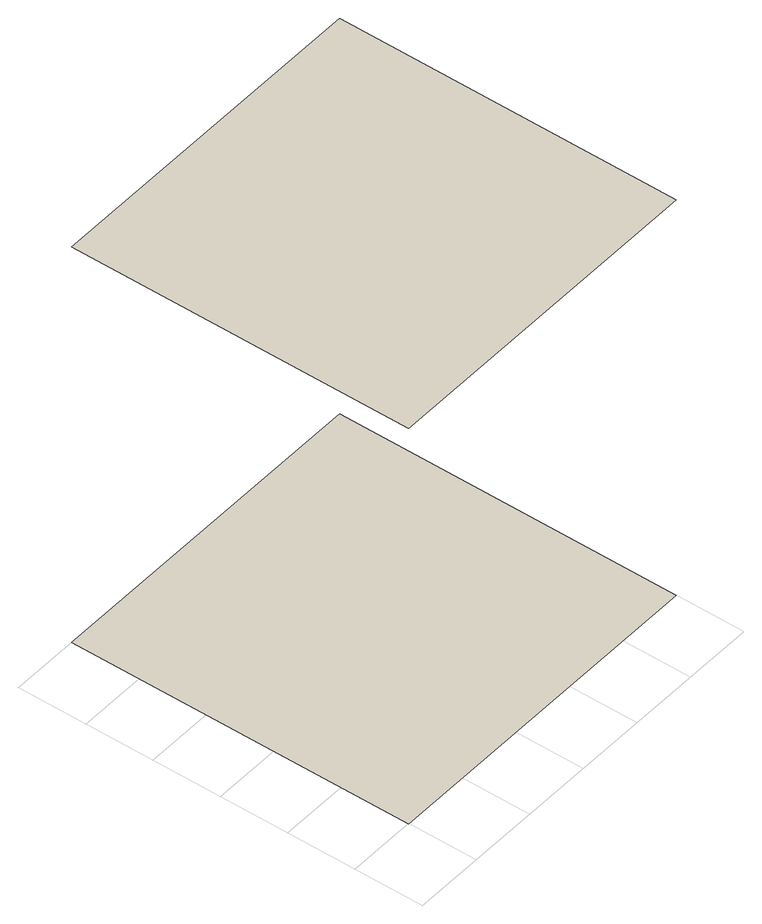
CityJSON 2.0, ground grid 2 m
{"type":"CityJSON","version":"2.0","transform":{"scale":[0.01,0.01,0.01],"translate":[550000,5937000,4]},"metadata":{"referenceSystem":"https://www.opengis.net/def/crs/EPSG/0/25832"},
"CityObjects":{
"building1":{"type":"Building","attributes":{"name":"Test Building","Gemeindeschluessel":"02100000","function":"31001_1000","measuredHeight":12.5,"storeysAboveGround":4},"address":[{"country":"Germany","locality":"Hamburg","thoroughfareNumber":"5","thoroughfareName":"Example Street","postcode":"20095"}],"geometry":[{"type":"MultiSurface","lod":"1","boundaries":[[[0,1,2,3]],[[4,5,6,7]]]}]}
},
"vertices":[
[1000,0,0],[1000,1000,0],[0,1000,0],[0,0,0],[0,1000,1250],[1000,1000,1250],[1000,0,1250],[0,0,1250]
]}
